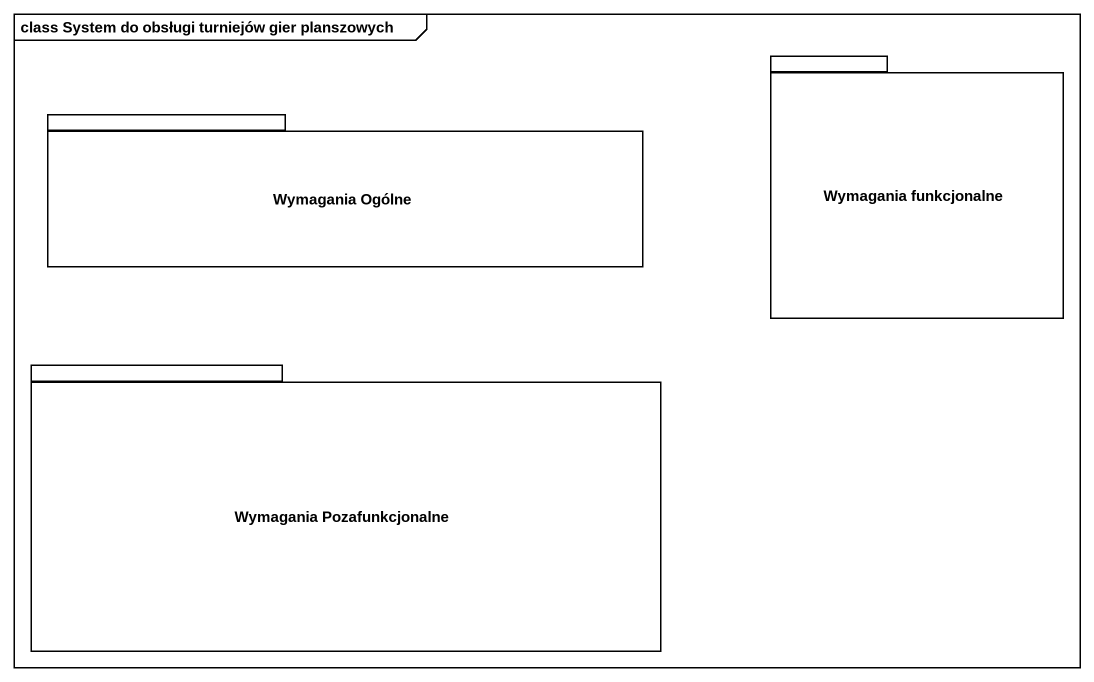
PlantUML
@startuml
mainframe class System do obsługi turniejów gier planszowych
package "Wymagania funkcjonalne" as Wymagania_funkcjonalne {
}
package "Wymagania Ogólne" as Wymagania_Ogólne {
}
package "Wymagania Pozafunkcjonalne" as Wymagania_Pozafunkcjonalne {
}
@enduml
